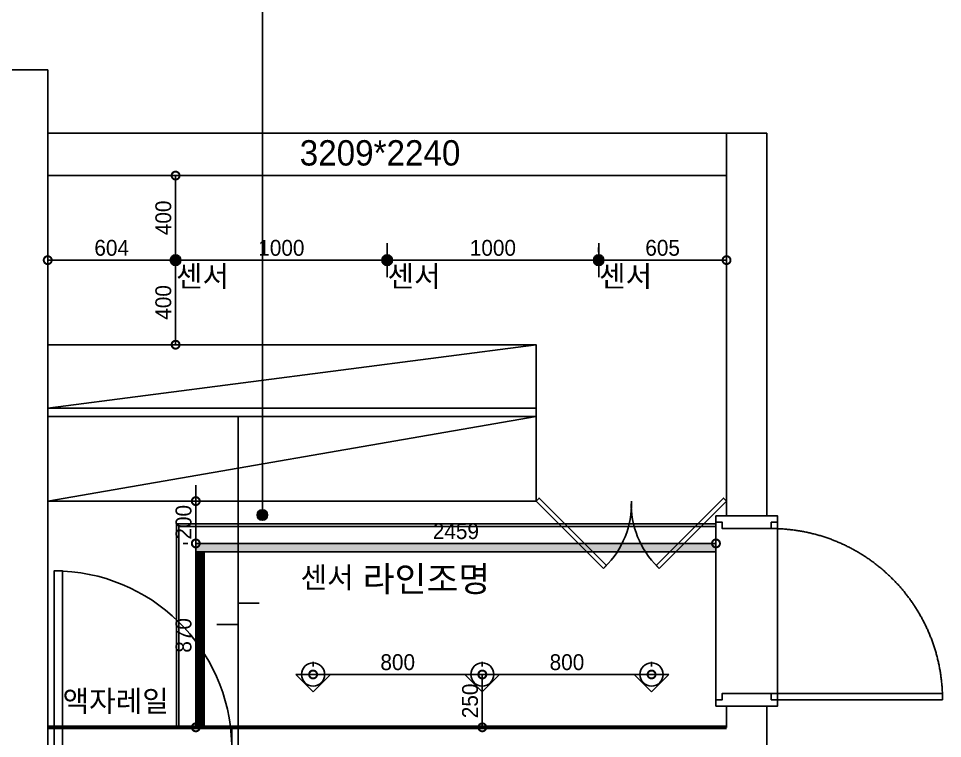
# Model space of a CAD drawing. Header units: inches. Extents: x -63256 to 33689, y -34490 to 100230.
# Drawn here: x 5249 to 9617, y 10431 to 13837 of the extents above; entities that cross this region are included whole.
import ezdxf

# ---------------------------------------------------------------- set-up
doc = ezdxf.new("R2010")
doc.units = ezdxf.units.IN
doc.header["$LTSCALE"] = 100
doc.header["$MEASUREMENT"] = 0
doc.linetypes.add('ACAD_ISO04W100', pattern=[30, 24, -3, 0, -3])
doc.linetypes.add('HID', pattern=[2.5, 1.5, -1])
for name, color, linetype in [('0-ELC TEXT', 7, 'Continuous'), ('06-FUR', 6, 'Continuous'), ('06-LIGHT', 4, 'Continuous'), ('07-DIM WAL', 5, 'Continuous'), ('3.기호.계단선', 30, 'Continuous'), ('C-WIN', 4, 'Continuous'), ('CO-DO-FR', 7, 'Continuous'), ('CO-DOOR', 8, 'Continuous'), ('RC-LIGHT', 7, 'Continuous'), ('도면층2', 2, 'Continuous'), ('도면층4', 4, 'Continuous'), ('도면층5', 5, 'Continuous')]:
    doc.layers.add(name, color=color, linetype=linetype)
doc.styles.add('스타일1', font='')
doc.styles.add('코레일둥고', font='')
doc.styles.get('스타일1').set_extended_font_data('HYwulM')
doc.styles.get('코레일둥고').set_extended_font_data('Korail Round Gothic Medium')
doc.dimstyles.new('30', dxfattribs={"dimscale": 30, "dimtxt": 2.5, "dimasz": 2.5, "dimexe": 1.25, "dimexo": 2, "dimtad": 1, "dimdec": 0, "dimtxsty": '스타일1', "dimblk": 'DOTSMALL', "dimcen": 2.5, "dimclrd": 1, "dimclre": 1, "dimclrt": 2, "dimadec": 0, "dimazin": 0, "dimtfac": 1, "dimtix": 1, "dimtmove": 0, "dimatfit": 3, "dimldrblk": 'DOTSMALL', "dimfxl": 1.25, "dimarcsym": 0})
pattern_1 = [(45, (25800, 630), (-0.08838834765, 0.08838834765), [])]

# ---------------------------------------------------------------- blocks, each defined once
blk = doc.blocks.new('vuidauseh')
at = {"layer": 'C-WIN'}
blk.add_lwpolyline([(-44685.5, 13293.6), (-47894.5, 13293.6), (-47894.5, 13093.6), (-44685.5, 13093.6)], close=True, dxfattribs=at)
at = {"layer": '도면층2'}
for p, q in [((-48094.5, 13593.6), (-47894.5, 13593.6)), ((-47894.5, 13593.6), (-47894.5, 10283.6)), ((-44494.5, 13293.6), (-44685.5, 13293.6)), ((-44685.5, 11483.9), (-44685.5, 13293.6)), ((-44494.5, 13293.6), (-44494.5, 11483.9)), ((-44685.5, 12316.2), (-44685.5, 12785.7)), ((-44685.5, 12316.2), (-44685.5, 12785.7)), ((-44494.5, 11483.9), (-44685.5, 11483.9)), ((-44685.5, 10583.6), (-44685.5, 10483.6)), ((-44494.5, 10583.6), (-44685.5, 10583.6)), ((-44494.5, 10583.6), (-44494.5, 6533.6)), ((-46494.5, 10483.6), (-46994.5, 10483.6)), ((-46994.5, 10483.6), (-46994.5, 10283.6)), ((-46494.5, 10483.6), (-44685.5, 10483.6))]:
    blk.add_line(p, q, dxfattribs=at)
at = {"layer": '도면층4'}
for p, q in [((-44474.5, 10643.9), (-43665.1, 10643.9)), ((-44474.5, 10613.9), (-43664.5, 10613.9))]:
    blk.add_line(p, q, dxfattribs=at)
blk.add_lwpolyline([(-44735.5, 11483.9), (-44735.5, 10583.9), (-44444.5, 10583.9), (-44444.5, 11483.9)], close=True, dxfattribs=at)
for points in [[(-44444.5, 11483.9), (-44444.5, 11453.9), (-44474.5, 11453.9), (-44474.5, 11423.9), (-44705.5, 11423.9), (-44705.5, 11453.9), (-44735.5, 11453.9), (-44735.5, 11483.9)], [(-44444.5, 10583.9), (-44444.5, 10613.9), (-44474.5, 10613.9), (-44474.5, 10643.9), (-44705.5, 10643.9), (-44705.5, 10613.9), (-44735.5, 10613.9), (-44735.5, 10583.9)]]:
    blk.add_lwpolyline(points, dxfattribs=at)
at = {"layer": '도면층5', "linetype": 'ACAD_ISO04W100', "ltscale": 30}
blk.add_arc((-44474.5, 10613.9), 810, 0, 90, dxfattribs=at)
at = {"layer": '0-ELC TEXT', "style": '코레일둥고'}
blk.add_text('3209*2240', height=120, dxfattribs=at).set_placement((-46703.2, 13141.1))
blk = doc.blocks.new('D-013')
at = {"layer": 'CO-DO-FR'}
for points in [[(0, 200), (30, 200), (30, 0), (0, 0)], [(900, 200), (870, 200), (870, 0), (900, 0)]]:
    blk.add_lwpolyline(points, close=True, dxfattribs=at)
at = {"layer": 'CO-DOOR'}
blk.add_lwpolyline([(830, 940), (830, -740), (870, -740), (870, 940)], close=True, dxfattribs=at)
blk.add_arc((870, 100), 840, 90, 267.2706, dxfattribs=at)
blk = doc.blocks.new('VUDASAUSEH')
for points in [[(-19513.2, -7936.4), (-19513.2, -6466.4)], [(-19413.2, -7349.8), (-19513.2, -7349.8), (-19513.2, -7449.8), (-19613.2, -7449.8)]]:
    blk.add_lwpolyline(points)
at = {"layer": '06-FUR', "color": 8}
for p, q in [((-18104.2, -6126.4), (-20413.2, -6426.4)), ((-18104.2, -6466.4), (-20413.2, -6866.4))]:
    blk.add_line(p, q, dxfattribs=at)
blk.add_lwpolyline([(-18104.2, -6426.4), (-18104.2, -6126.4), (-20413.2, -6126.4), (-20413.2, -6426.4), (-18104.2, -6426.4)], dxfattribs=at)
for points in [[(-18104.2, -6426.4), (-20413.2, -6426.4), (-20413.2, -6466.4), (-18104.2, -6466.4)], [(-20413.2, -6866.4), (-18104.2, -6866.4), (-18104.2, -6466.4), (-20413.2, -6466.4)], [(-17786, -7184.6), (-18104.2, -6866.4), (-18090, -6852.3), (-17771.8, -7170.5)], [(-17522.4, -7184.6), (-17204.2, -6866.4), (-17218.3, -6852.3), (-17536.5, -7170.5)]]:
    blk.add_lwpolyline(points, close=True, dxfattribs=at)
for centre, start, end in [((-18068.5, -6880.9), 314.309, 1.9993), ((-17239.9, -6880.9), 178.0007, 225.691)]:
    blk.add_arc(centre, 414.6, start, end, dxfattribs=at)
blk.add_blockref('vuidauseh', (27481.3, -18420))
at = {"layer": 'CO-DOOR', "xscale": -1}
blk.add_blockref('D-013', (-19513.2, -8136.4), dxfattribs=at)
blk = doc.blocks.new('_DOTSMALL')
at = {"color": 0, "linetype": 'ByBlock', "const_width": 0.5}
blk.add_lwpolyline([(-0.0625, 0, 1), (0.0625, 0, 1)], format="xyb", close=True, dxfattribs=at)
blk = doc.blocks.new('*D176')
at = {"layer": '07-DIM WAL', "color": 1, "lineweight": -2, "transparency": 16777216}
for p, q in [((6086.8, 11413.6), (6086.8, 11391.1)), ((8545.8, 11413.6), (8545.8, 11391.1)), ((6086.8, 11353.6), (8545.8, 11353.6))]:
    blk.add_line(p, q, dxfattribs=at)
at = {"layer": 'Defpoints', "color": 0, "transparency": 16777216}
for p in [(6086.8, 11353.6), (8545.8, 11353.6), (8545.8, 11353.6)]:
    blk.add_point(p, dxfattribs=at)
at = {"layer": '07-DIM WAL', "color": 1, "lineweight": -2, "transparency": 16777216, "xscale": 75, "yscale": 75, "zscale": 75, "rotation": 180}
blk.add_blockref('_DOTSMALL', (6086.8, 11353.6), dxfattribs=at)
at = {"layer": '07-DIM WAL', "color": 1, "lineweight": -2, "transparency": 16777216, "xscale": 75, "yscale": 75, "zscale": 75}
blk.add_blockref('_DOTSMALL', (8545.8, 11353.6), dxfattribs=at)
at = {"layer": '07-DIM WAL', "color": 2, "transparency": 16777216, "insert": (7316.3, 11411.3), "char_height": 75, "attachment_point": 5, "style": '스타일1'}
blk.add_mtext('2459', dxfattribs=at)
blk = doc.blocks.new('*D177')
at = {"layer": '07-DIM WAL', "color": 1, "lineweight": -2, "transparency": 16777216}
for p, q in [((6026.8, 11353.6), (6049.3, 11353.6)), ((6086.8, 10483.6), (6086.8, 11353.6)), ((6026.8, 10483.6), (6049.3, 10483.6))]:
    blk.add_line(p, q, dxfattribs=at)
at = {"layer": 'Defpoints', "color": 0, "transparency": 16777216}
for p in [(6086.8, 11353.6), (6086.8, 11353.6), (6086.8, 10483.6)]:
    blk.add_point(p, dxfattribs=at)
at = {"layer": '07-DIM WAL', "color": 1, "lineweight": -2, "transparency": 16777216, "xscale": 75, "yscale": 75, "zscale": 75}
for p, rotation in [((6086.8, 11353.6), 90), ((6086.8, 10483.6), 270)]:
    blk.add_blockref('_DOTSMALL', p, dxfattribs=dict(at, rotation=rotation))
at = {"layer": '07-DIM WAL', "color": 2, "transparency": 16777216, "insert": (6029, 10918.6), "char_height": 75, "attachment_point": 5, "rotation": 90, "style": '스타일1'}
blk.add_mtext('870', dxfattribs=at)
blk = doc.blocks.new('1')
at = {"linetype": 'Continuous'}
h = blk.add_hatch(color=4, dxfattribs=at)
h.dxf.hatch_style = 1
edge = h.paths.add_edge_path()
edge.add_arc((11539653.5, -14273503.8), 37.5, 0, 360)
at = {"color": 1, "linetype": 'Continuous'}
for p, q in [((11539653.5, -14273637.1), (11539653.5, -14273370.5)), ((11539520.2, -14273503.8), (11539786.8, -14273503.8))]:
    blk.add_line(p, q, dxfattribs=at)
at = {"color": 4, "linetype": 'Continuous'}
for radius in [41.5, 37.5]:
    blk.add_circle((11539653.5, -14273503.8), radius, dxfattribs=at)
blk = doc.blocks.new('*D205')
at = {"layer": '07-DIM WAL', "color": 1, "lineweight": -2, "transparency": 16777216}
for p, q in [((5991.3, 12753.6), (5991.3, 12731.1)), ((6991.3, 12753.6), (6991.3, 12731.1)), ((5991.3, 12693.6), (6991.3, 12693.6))]:
    blk.add_line(p, q, dxfattribs=at)
at = {"layer": 'Defpoints', "color": 0, "transparency": 16777216}
for p in [(5991.3, 12693.6), (6991.3, 12693.6), (6991.3, 12693.6)]:
    blk.add_point(p, dxfattribs=at)
at = {"layer": '07-DIM WAL', "color": 1, "lineweight": -2, "transparency": 16777216, "xscale": 75, "yscale": 75, "zscale": 75, "rotation": 180}
blk.add_blockref('_DOTSMALL', (5991.3, 12693.6), dxfattribs=at)
at = {"layer": '07-DIM WAL', "color": 1, "lineweight": -2, "transparency": 16777216, "xscale": 75, "yscale": 75, "zscale": 75}
blk.add_blockref('_DOTSMALL', (6991.3, 12693.6), dxfattribs=at)
at = {"layer": '07-DIM WAL', "color": 2, "transparency": 16777216, "insert": (6491.3, 12751.3), "char_height": 75, "attachment_point": 5, "style": '스타일1'}
blk.add_mtext('1000', dxfattribs=at)
blk = doc.blocks.new('*D206')
at = {"layer": '07-DIM WAL', "color": 1, "lineweight": -2, "transparency": 16777216}
for p, q in [((6991.3, 12753.6), (6991.3, 12731.1)), ((7991.3, 12753.6), (7991.3, 12731.1)), ((6991.3, 12693.6), (7991.3, 12693.6))]:
    blk.add_line(p, q, dxfattribs=at)
at = {"layer": 'Defpoints', "color": 0, "transparency": 16777216}
for p in [(6991.3, 12693.6), (7991.3, 12693.6), (7991.3, 12693.6)]:
    blk.add_point(p, dxfattribs=at)
at = {"layer": '07-DIM WAL', "color": 1, "lineweight": -2, "transparency": 16777216, "xscale": 75, "yscale": 75, "zscale": 75, "rotation": 180}
blk.add_blockref('_DOTSMALL', (6991.3, 12693.6), dxfattribs=at)
at = {"layer": '07-DIM WAL', "color": 1, "lineweight": -2, "transparency": 16777216, "xscale": 75, "yscale": 75, "zscale": 75}
blk.add_blockref('_DOTSMALL', (7991.3, 12693.6), dxfattribs=at)
at = {"layer": '07-DIM WAL', "color": 2, "transparency": 16777216, "insert": (7491.3, 12751.3), "char_height": 75, "attachment_point": 5, "style": '스타일1'}
blk.add_mtext('1000', dxfattribs=at)
blk = doc.blocks.new('*D207')
at = {"layer": '07-DIM WAL', "color": 1, "lineweight": -2, "transparency": 16777216}
for p, q in [((7991.3, 12753.6), (7991.3, 12731.1)), ((8595.8, 12753.6), (8595.8, 12731.1)), ((7991.3, 12693.6), (8595.8, 12693.6))]:
    blk.add_line(p, q, dxfattribs=at)
at = {"layer": 'Defpoints', "color": 0, "transparency": 16777216}
for p in [(7991.3, 12693.6), (8595.8, 12693.6), (8595.8, 12693.6)]:
    blk.add_point(p, dxfattribs=at)
at = {"layer": '07-DIM WAL', "color": 1, "lineweight": -2, "transparency": 16777216, "xscale": 75, "yscale": 75, "zscale": 75, "rotation": 180}
blk.add_blockref('_DOTSMALL', (7991.3, 12693.6), dxfattribs=at)
at = {"layer": '07-DIM WAL', "color": 1, "lineweight": -2, "transparency": 16777216, "xscale": 75, "yscale": 75, "zscale": 75}
blk.add_blockref('_DOTSMALL', (8595.8, 12693.6), dxfattribs=at)
at = {"layer": '07-DIM WAL', "color": 2, "transparency": 16777216, "insert": (8293.6, 12751.4), "char_height": 75, "attachment_point": 5, "style": '스타일1'}
blk.add_mtext('605', dxfattribs=at)
blk = doc.blocks.new('*D208')
at = {"layer": '07-DIM WAL', "color": 1, "lineweight": -2, "transparency": 16777216}
for p, q in [((5386.8, 12753.6), (5386.8, 12731.1)), ((5991.3, 12753.6), (5991.3, 12731.1)), ((5991.3, 12693.6), (5386.8, 12693.6))]:
    blk.add_line(p, q, dxfattribs=at)
at = {"layer": 'Defpoints', "color": 0, "transparency": 16777216}
for p in [(5386.8, 12693.6), (5386.8, 12693.6), (5991.3, 12693.6)]:
    blk.add_point(p, dxfattribs=at)
at = {"layer": '07-DIM WAL', "color": 1, "lineweight": -2, "transparency": 16777216, "xscale": 75, "yscale": 75, "zscale": 75, "rotation": 180}
blk.add_blockref('_DOTSMALL', (5386.8, 12693.6), dxfattribs=at)
at = {"layer": '07-DIM WAL', "color": 1, "lineweight": -2, "transparency": 16777216, "xscale": 75, "yscale": 75, "zscale": 75}
blk.add_blockref('_DOTSMALL', (5991.3, 12693.6), dxfattribs=at)
at = {"layer": '07-DIM WAL', "color": 2, "transparency": 16777216, "insert": (5689.1, 12751.4), "char_height": 75, "attachment_point": 5, "style": '스타일1'}
blk.add_mtext('604', dxfattribs=at)
blk = doc.blocks.new('*D209')
at = {"layer": '07-DIM WAL', "color": 1, "lineweight": -2, "transparency": 16777216}
for p, q in [((5931.3, 12693.6), (5953.8, 12693.6)), ((5991.3, 12693.6), (5991.3, 12293.6)), ((5931.3, 12293.6), (5953.8, 12293.6))]:
    blk.add_line(p, q, dxfattribs=at)
at = {"layer": 'Defpoints', "color": 0, "transparency": 16777216}
for p in [(5991.3, 12693.6), (5991.3, 12293.6), (5991.3, 12293.6)]:
    blk.add_point(p, dxfattribs=at)
at = {"layer": '07-DIM WAL', "color": 1, "lineweight": -2, "transparency": 16777216, "xscale": 75, "yscale": 75, "zscale": 75}
for p, rotation in [((5991.3, 12693.6), 90), ((5991.3, 12293.6), 270)]:
    blk.add_blockref('_DOTSMALL', p, dxfattribs=dict(at, rotation=rotation))
at = {"layer": '07-DIM WAL', "color": 2, "transparency": 16777216, "insert": (5933.6, 12493.6), "char_height": 75, "attachment_point": 5, "rotation": 90, "style": '스타일1'}
blk.add_mtext('400', dxfattribs=at)
blk = doc.blocks.new('*D210')
at = {"layer": '07-DIM WAL', "color": 1, "lineweight": -2, "transparency": 16777216}
for p, q in [((5931.3, 13093.6), (5953.8, 13093.6)), ((5991.3, 12693.6), (5991.3, 13093.6)), ((5931.3, 12693.6), (5953.8, 12693.6))]:
    blk.add_line(p, q, dxfattribs=at)
at = {"layer": 'Defpoints', "color": 0, "transparency": 16777216}
for p in [(5991.3, 13093.6), (5991.3, 13093.6), (5991.3, 12693.6)]:
    blk.add_point(p, dxfattribs=at)
at = {"layer": '07-DIM WAL', "color": 1, "lineweight": -2, "transparency": 16777216, "xscale": 75, "yscale": 75, "zscale": 75}
for p, rotation in [((5991.3, 13093.6), 90), ((5991.3, 12693.6), 270)]:
    blk.add_blockref('_DOTSMALL', p, dxfattribs=dict(at, rotation=rotation))
at = {"layer": '07-DIM WAL', "color": 2, "transparency": 16777216, "insert": (5933.6, 12893.6), "char_height": 75, "attachment_point": 5, "rotation": 90, "style": '스타일1'}
blk.add_mtext('400', dxfattribs=at)
blk = doc.blocks.new('*D218')
at = {"layer": '07-DIM WAL', "color": 1, "lineweight": -2, "transparency": 16777216}
for p, q in [((6086.8, 11278.6), (6086.8, 11628.6)), ((6026.8, 11553.6), (6049.3, 11553.6)), ((6026.8, 11353.6), (6049.3, 11353.6))]:
    blk.add_line(p, q, dxfattribs=at)
at = {"layer": 'Defpoints', "color": 0, "transparency": 16777216}
for p in [(6086.8, 11553.6), (6086.8, 11553.6), (6086.8, 11353.6)]:
    blk.add_point(p, dxfattribs=at)
at = {"layer": '07-DIM WAL', "color": 1, "lineweight": -2, "transparency": 16777216, "xscale": 75, "yscale": 75, "zscale": 75}
for p, rotation in [((6086.8, 11553.6), 270), ((6086.8, 11353.6), 90)]:
    blk.add_blockref('_DOTSMALL', p, dxfattribs=dict(at, rotation=rotation))
at = {"layer": '07-DIM WAL', "color": 2, "transparency": 16777216, "insert": (6029.1, 11453.6), "char_height": 75, "attachment_point": 5, "rotation": 90, "style": '스타일1'}
blk.add_mtext('200', dxfattribs=at)
blk = doc.blocks.new('*D219')
at = {"layer": '07-DIM WAL', "color": 1, "lineweight": -2, "transparency": 16777216}
for p, q in [((6641.3, 10793.6), (6641.3, 10771.1)), ((7441.3, 10793.6), (7441.3, 10771.1)), ((6641.3, 10733.6), (7441.3, 10733.6))]:
    blk.add_line(p, q, dxfattribs=at)
at = {"layer": 'Defpoints', "color": 0, "transparency": 16777216}
for p in [(6641.3, 10733.6), (7441.3, 10733.6), (7441.3, 10733.6)]:
    blk.add_point(p, dxfattribs=at)
at = {"layer": '07-DIM WAL', "color": 1, "lineweight": -2, "transparency": 16777216, "xscale": 75, "yscale": 75, "zscale": 75, "rotation": 180}
blk.add_blockref('_DOTSMALL', (6641.3, 10733.6), dxfattribs=at)
at = {"layer": '07-DIM WAL', "color": 1, "lineweight": -2, "transparency": 16777216, "xscale": 75, "yscale": 75, "zscale": 75}
blk.add_blockref('_DOTSMALL', (7441.3, 10733.6), dxfattribs=at)
at = {"layer": '07-DIM WAL', "color": 2, "transparency": 16777216, "insert": (7041.3, 10791.4), "char_height": 75, "attachment_point": 5, "style": '스타일1'}
blk.add_mtext('800', dxfattribs=at)
blk = doc.blocks.new('*D220')
at = {"layer": '07-DIM WAL', "color": 1, "lineweight": -2, "transparency": 16777216}
for p, q in [((7381.3, 10733.6), (7403.8, 10733.6)), ((7441.3, 10733.6), (7441.3, 10483.6)), ((7381.3, 10483.6), (7403.8, 10483.6))]:
    blk.add_line(p, q, dxfattribs=at)
at = {"layer": 'Defpoints', "color": 0, "transparency": 16777216}
for p in [(7441.3, 10733.6), (7441.3, 10483.6), (7441.3, 10483.6)]:
    blk.add_point(p, dxfattribs=at)
at = {"layer": '07-DIM WAL', "color": 1, "lineweight": -2, "transparency": 16777216, "xscale": 75, "yscale": 75, "zscale": 75}
for p, rotation in [((7441.3, 10733.6), 90), ((7441.3, 10483.6), 270)]:
    blk.add_blockref('_DOTSMALL', p, dxfattribs=dict(at, rotation=rotation))
at = {"layer": '07-DIM WAL', "color": 2, "transparency": 16777216, "insert": (7383.6, 10608.6), "char_height": 75, "attachment_point": 5, "rotation": 90, "style": '스타일1'}
blk.add_mtext('250', dxfattribs=at)
blk = doc.blocks.new('*D221')
at = {"layer": '07-DIM WAL', "color": 1, "lineweight": -2, "transparency": 16777216}
for p, q in [((7441.3, 10793.6), (7441.3, 10771.1)), ((8241.3, 10793.6), (8241.3, 10771.1)), ((7441.3, 10733.6), (8241.3, 10733.6))]:
    blk.add_line(p, q, dxfattribs=at)
at = {"layer": 'Defpoints', "color": 0, "transparency": 16777216}
for p in [(7441.3, 10733.6), (8241.3, 10733.6), (8241.3, 10733.6)]:
    blk.add_point(p, dxfattribs=at)
at = {"layer": '07-DIM WAL', "color": 1, "lineweight": -2, "transparency": 16777216, "xscale": 75, "yscale": 75, "zscale": 75, "rotation": 180}
blk.add_blockref('_DOTSMALL', (7441.3, 10733.6), dxfattribs=at)
at = {"layer": '07-DIM WAL', "color": 1, "lineweight": -2, "transparency": 16777216, "xscale": 75, "yscale": 75, "zscale": 75}
blk.add_blockref('_DOTSMALL', (8241.3, 10733.6), dxfattribs=at)
at = {"layer": '07-DIM WAL', "color": 2, "transparency": 16777216, "insert": (7841.3, 10791.4), "char_height": 75, "attachment_point": 5, "style": '스타일1'}
blk.add_mtext('800', dxfattribs=at)

msp = doc.modelspace()

# ---------------------------------------------------------------- hatches: boundary and pattern name
at = {"layer": '0-ELC TEXT'}
h = msp.add_hatch(color=256, dxfattribs=at)
h.dxf.hatch_style = 1
edge = h.paths.add_edge_path()
edge.add_arc((6401.4, 11487.9), 25, -180, 180, ccw=False)
at = {"layer": '06-LIGHT'}
h = msp.add_hatch(dxfattribs=at)
h.set_pattern_fill('ANSI31', color=140)
h.set_pattern_definition(pattern_1)
h.paths.add_polyline_path([(6086.8, 11353.6), (8545.8, 11353.6), (8545.8, 11313.6), (6086.8, 11313.6)])
h = msp.add_hatch(dxfattribs=at)
h.set_pattern_fill('ANSI31', color=140)
h.set_pattern_definition(pattern_1)
h.paths.add_polyline_path([(6086.8, 10483.6), (6126.8, 10483.6), (6126.8, 11313.6), (6086.8, 11313.6)])

# ---------------------------------------------------------------- linework, layer by layer
at = {"color": 4}
for p, q in [((6641.3, 10651.7), (6559.4, 10733.6)), ((6723.2, 10733.6), (6559.4, 10733.6)), ((6723.2, 10733.6), (6641.3, 10651.7)), ((7441.3, 10651.7), (7359.4, 10733.6)), ((7523.2, 10733.6), (7359.4, 10733.6)), ((7523.2, 10733.6), (7441.3, 10651.7)), ((8241.3, 10651.7), (8159.4, 10733.6)), ((8323.2, 10733.6), (8159.4, 10733.6)), ((8323.2, 10733.6), (8241.3, 10651.7))]:
    msp.add_line(p, q, dxfattribs=at)
for centre in [(6641.3, 10733.6), (7441.3, 10733.6), (8241.3, 10733.6)]:
    msp.add_circle(centre, 54.6, dxfattribs=at)
at = {"layer": '0-ELC TEXT'}
msp.add_line((6401.4, 14197.5), (6401.4, 11487.9), dxfattribs=at)
msp.add_circle((6401.4, 11487.9), 25, dxfattribs=at)
at = {"layer": '06-LIGHT', "color": 140}
for points in [[(6086.8, 11353.6), (8545.8, 11353.6), (8545.8, 11313.6), (6086.8, 11313.6)], [(6086.8, 10483.6), (6126.8, 10483.6), (6126.8, 11313.6), (6086.8, 11313.6)]]:
    msp.add_lwpolyline(points, close=True, dxfattribs=at)
at = {"layer": '3.기호.계단선', "linetype": 'HID', "const_width": 20}
msp.add_lwpolyline([(8595.8, 10483.6), (5386.8, 10483.6)], dxfattribs=at)
at = {"layer": 'RC-LIGHT'}
for p, q in [((5994.8, 11445.6), (8545.8, 11445.6)), ((5994.8, 11445.6), (5994.8, 10483.6)), ((6006.8, 11433.6), (8545.8, 11433.6)), ((6006.8, 11433.6), (6006.8, 10483.6)), ((6006.8, 10483.6), (5994.8, 10483.6))]:
    msp.add_line(p, q, dxfattribs=at)

# ---------------------------------------------------------------- block references
msp.add_blockref('VUDASAUSEH', (25800, 18420))
at = {"layer": 'RC-LIGHT', "xscale": 0.6024096385271789, "yscale": 0.6024096385271789, "zscale": 0.6024096385271789, "rotation": 180}
for p in [(6957589.8, -8585802.7), (6958589.8, -8585802.7), (6959589.8, -8585802.7)]:
    msp.add_blockref('1', p, dxfattribs=at)

# ---------------------------------------------------------------- texts
at = {"layer": '06-LIGHT', "color": 140, "style": '코레일둥고'}
msp.add_text('라인조명', height=120, dxfattribs=at).set_placement((6876.1, 11125.5))
at = {"layer": '3.기호.계단선', "style": '코레일둥고'}
for s, p in [('센서', (5993.2, 12567.4)), ('센서', (6993.2, 12567.4)), ('센서', (7993.2, 12567.4)), ('센서', (6581.8, 11142.3)), ('액자레일', (5456.8, 10558))]:
    msp.add_text(s, height=100, dxfattribs=at).set_placement(p)

# ---------------------------------------------------------------- dimensions: what is measured, and where the dimension line sits
at = {"layer": '07-DIM WAL'}
for base, p1, p2, picture, middle in [((5991.3, 13093.6), (5991.3, 12693.6), (5991.3, 13093.6), '*D210', (5933.6, 12893.6)), ((5991.3, 12293.6), (5991.3, 12693.6), (5991.3, 12293.6), '*D209', (5933.6, 12493.6)), ((6086.8, 11553.6), (6086.8, 11353.6), (6086.8, 11553.6), '*D218', (6029.1, 11453.6)), ((6086.8, 11353.6), (6086.8, 10483.6), (6086.8, 11353.6), '*D177', (6029, 10918.6)), ((7441.3, 10483.6), (7441.3, 10733.6), (7441.3, 10483.6), '*D220', (7383.6, 10608.6))]:
    dim = msp.add_linear_dim(base=base, p1=p1, p2=p2, angle=90, dimstyle='30', dxfattribs=at)
    dim.commit()
    dim.dimension.update_dxf_attribs({"geometry": picture, "text_midpoint": middle})
for base, p1, p2, picture, middle in [((5386.8247715, 12693.5932366), (5991.3247715, 12693.5932366), (5386.8247715, 12693.5932366), '*D208', (5689.0747715, 12751.3911726)), ((6991.3, 12693.6), (5991.3, 12693.6), (6991.3, 12693.6), '*D205', (6491.3, 12751.3)), ((7991.3, 12693.6), (6991.3, 12693.6), (7991.3, 12693.6), '*D206', (7491.3, 12751.3)), ((8595.8247715, 12693.5932366), (7991.3247715, 12693.5932366), (8595.8247715, 12693.5932366), '*D207', (8293.5747715, 12751.3911726)), ((8545.8, 11353.6), (6086.8, 11353.6), (8545.8, 11353.6), '*D176', (7316.3, 11411.3)), ((7441.3, 10733.6), (6641.3, 10733.6), (7441.3, 10733.6), '*D219', (7041.3, 10791.4)), ((8241.3, 10733.6), (7441.3, 10733.6), (8241.3, 10733.6), '*D221', (7841.3, 10791.4))]:
    dim = msp.add_linear_dim(base=base, p1=p1, p2=p2, dimstyle='30', dxfattribs=at)
    dim.commit()
    dim.dimension.update_dxf_attribs({"geometry": picture, "text_midpoint": middle})

doc.saveas('drawing.dxf')
